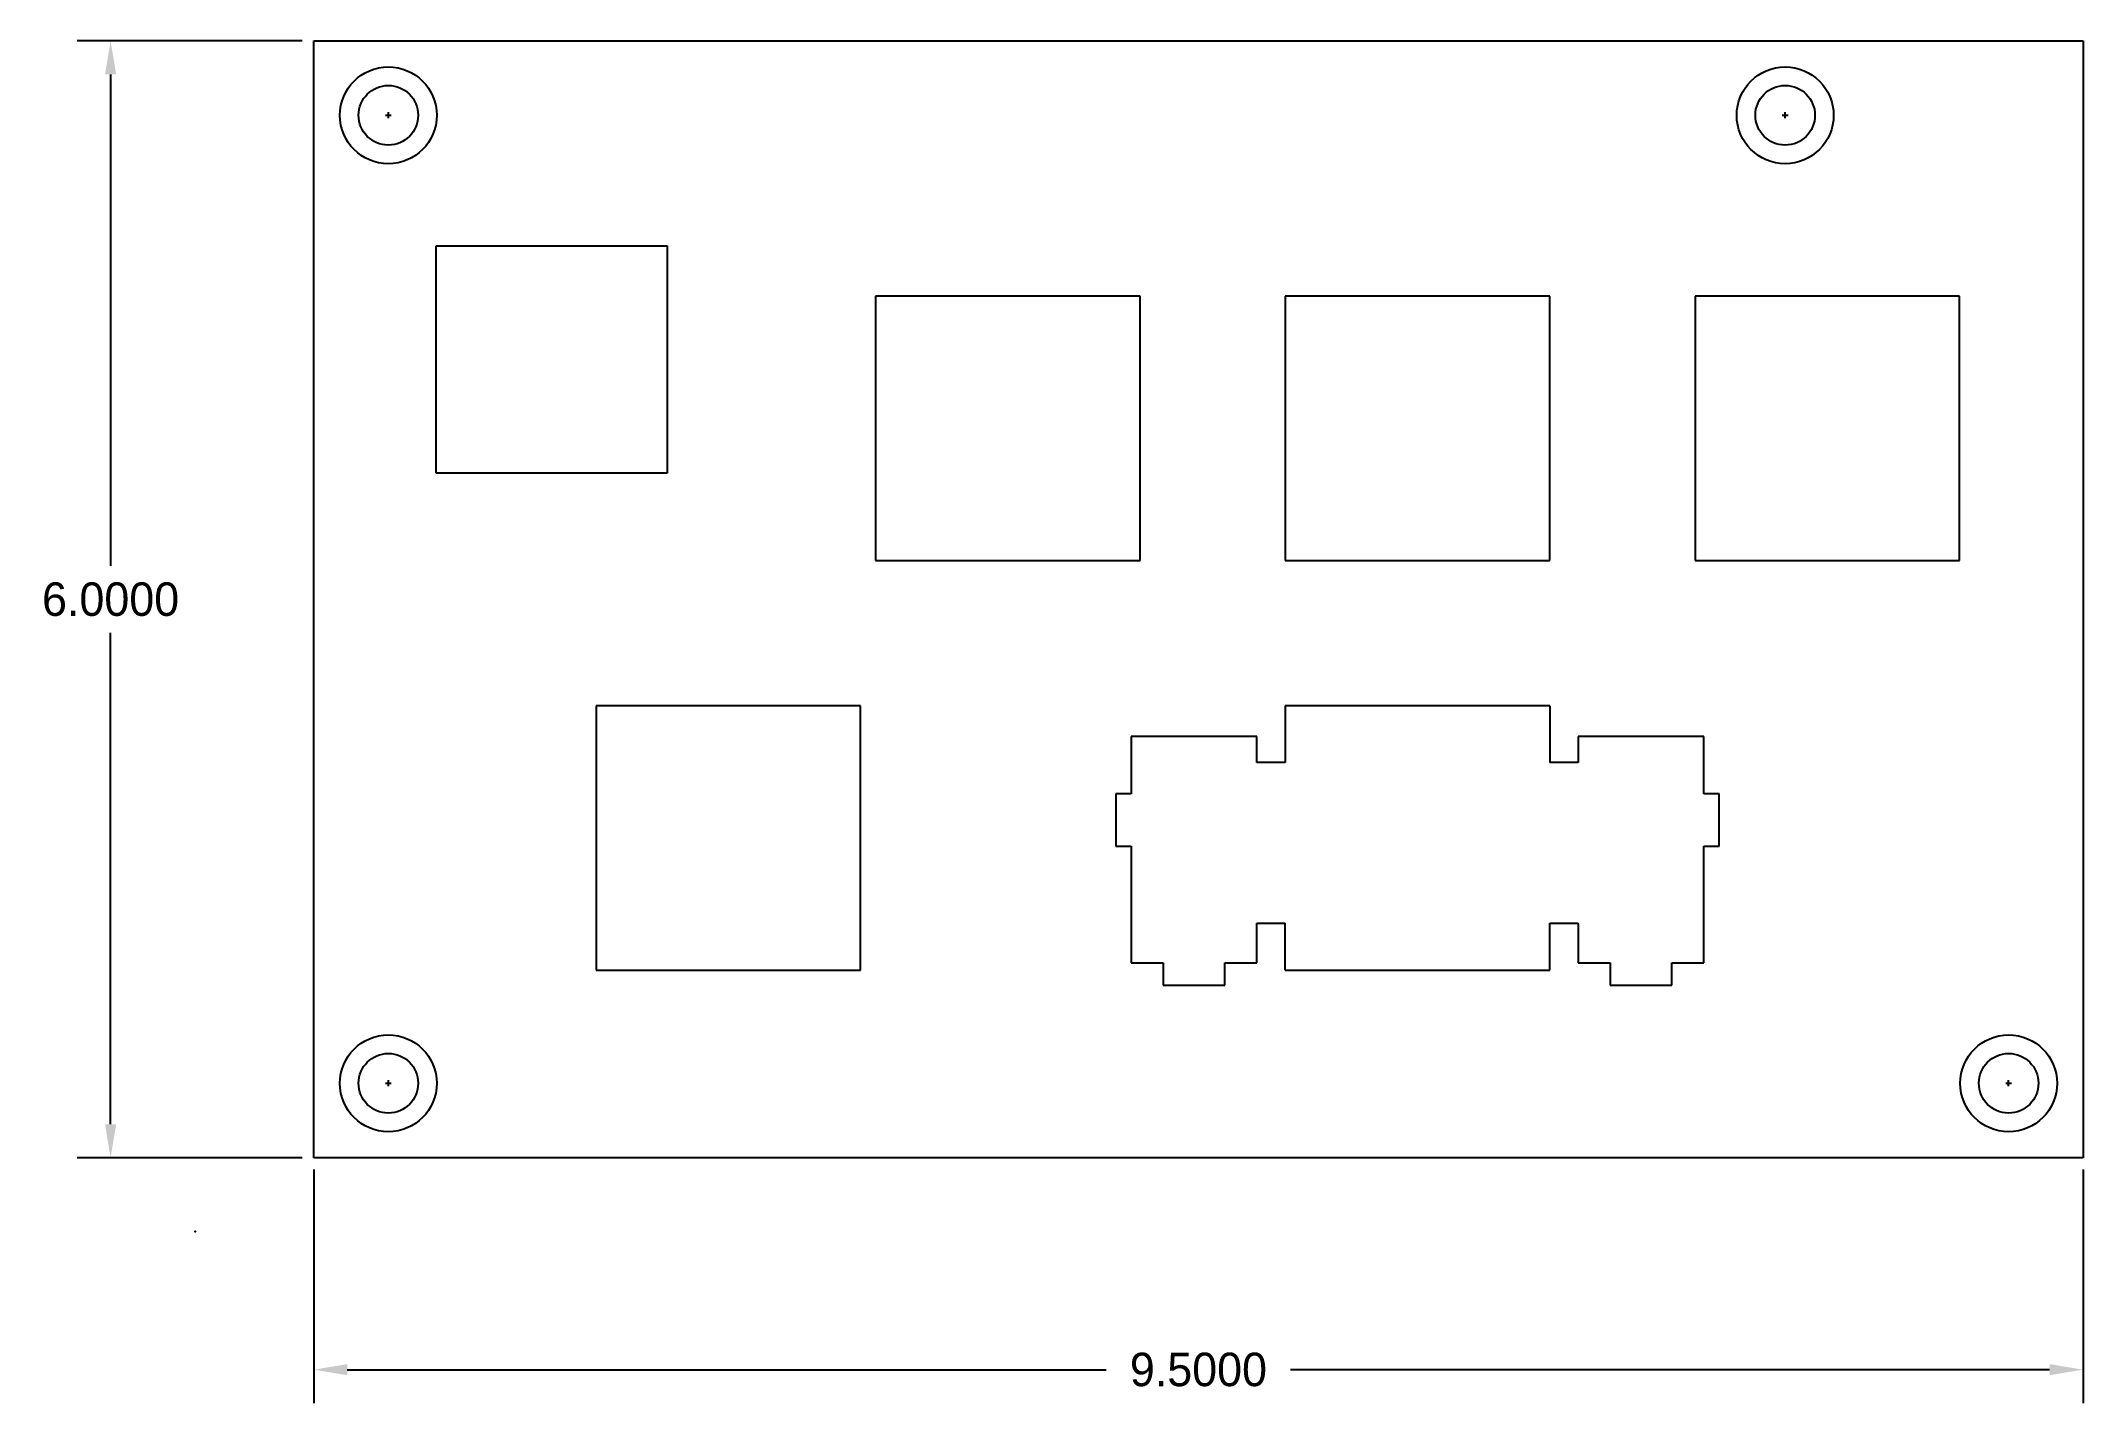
# Model space of a CAD drawing. Header units: centimetres. Extents: x -0.8 to 10.1, y -0.9 to 6.4.
import ezdxf

# ---------------------------------------------------------------- set-up
doc = ezdxf.new("R2010")
doc.units = ezdxf.units.CM
doc.header["$MEASUREMENT"] = 0
doc.layers.add('DMKB_01 v4_Sketch2', color=7, linetype='Continuous')
doc.dimstyles.get("Standard").update_dxf_attribs({"dimtxt": 0.18, "dimasz": 0.18, "dimexe": 0.18, "dimexo": 0.0625, "dimgap": 0.09, "dimtad": 0, "dimtih": 1, "dimtoh": 1, "dimdec": 4, "dimzin": 0, "dimdsep": 46, "dimtxsty": 'Standard', "dimcen": 0.09, "dimadec": 0, "dimazin": 0, "dimtfac": 1, "dimtdec": 4, "dimtofl": 0, "dimtmove": 0, "dimatfit": 3, "dimfxl": 1, "dimtolj": 1, "dimtzin": 0, "dimarcsym": 0})

# ---------------------------------------------------------------- blocks, each defined once
blk = doc.blocks.new('*D2')
at = {"color": 0, "lineweight": -2, "transparency": 16777216}
for p, q in [((0.637, 0.333), (0.637, -0.923)), ((10.137, 0.333), (10.137, -0.923)), ((0.817, -0.743), (4.892, -0.743)), ((9.957, -0.743), (5.882, -0.743))]:
    blk.add_line(p, q, dxfattribs=at)
at = {"color": 0, "transparency": 16777216}
for points in [[(0.817, -0.713), (0.817, -0.773), (0.637, -0.743)], [(9.957, -0.713), (9.957, -0.773), (10.137, -0.743)]]:
    blk.add_solid(points, dxfattribs=at)
at = {"layer": 'Defpoints', "color": 0, "transparency": 16777216}
for p in [(0.637, 0.395), (10.137, 0.395), (0.637, -0.743)]:
    blk.add_point(p, dxfattribs=at)
at = {"color": 0, "transparency": 16777216, "insert": (5.387, -0.743), "char_height": 0.18, "attachment_point": 5}
blk.add_mtext('\\A1;9.5000', dxfattribs=at)
blk = doc.blocks.new('*D3')
at = {"color": 0, "lineweight": -2, "transparency": 16777216}
for p, q in [((0.575, 6.395), (-0.634, 6.395)), ((-0.454, 6.215), (-0.454, 3.575)), ((-0.454, 0.575), (-0.454, 3.215)), ((0.575, 0.395), (-0.634, 0.395))]:
    blk.add_line(p, q, dxfattribs=at)
at = {"color": 0, "transparency": 16777216}
for points in [[(-0.484, 6.215), (-0.424, 6.215), (-0.454, 6.395)], [(-0.484, 0.575), (-0.424, 0.575), (-0.454, 0.395)]]:
    blk.add_solid(points, dxfattribs=at)
at = {"layer": 'Defpoints', "color": 0, "transparency": 16777216}
for p in [(-0.454, 6.395), (0.637, 6.395, -0.15), (0.637, 0.395, -0.15)]:
    blk.add_point(p, dxfattribs=at)
at = {"color": 0, "transparency": 16777216, "insert": (-0.454, 3.395), "char_height": 0.18, "attachment_point": 5}
blk.add_mtext('\\A1;6.0000', dxfattribs=at)

msp = doc.modelspace()

# ---------------------------------------------------------------- linework, layer by layer
at = {"layer": 'DMKB_01 v4_Sketch2'}
for p, q in [((0.63736, 6.39549), (10.13736, 6.39549)), ((0.63736, 0.39549), (0.63736, 6.39549)), ((10.13736, 6.39549), (10.13736, 0.39549)), ((1.02136, 5.99549), (1.05336, 5.99549)), ((1.03736, 5.97949), (1.03736, 6.01149)), ((8.52136, 5.99549), (8.55336, 5.99549)), ((8.53736, 5.97949), (8.53736, 6.01149)), ((1.29466, 5.29349), (2.53466, 5.29349)), ((1.29466, 4.07349), (1.29466, 5.29349)), ((2.53466, 5.29349), (2.53466, 4.07349)), ((3.65326, 5.02399), (3.65326, 3.60399)), ((5.07326, 5.02399), (3.65326, 5.02399)), ((5.07326, 3.60399), (5.07326, 5.02399)), ((5.85326, 5.02399), (5.85326, 3.60399)), ((7.27326, 5.02399), (5.85326, 5.02399)), ((7.27326, 3.60399), (7.27326, 5.02399)), ((8.05326, 5.02399), (8.05326, 3.60399)), ((9.47326, 5.02399), (8.05326, 5.02399)), ((9.47326, 3.60399), (9.47326, 5.02399)), ((2.53466, 4.07349), (1.29466, 4.07349)), ((3.65326, 3.60399), (5.07326, 3.60399)), ((5.85326, 3.60399), (7.27326, 3.60399)), ((8.05326, 3.60399), (9.47326, 3.60399)), ((2.15326, 2.82399), (2.15326, 1.40399)), ((3.57326, 2.82399), (2.15326, 2.82399)), ((3.57326, 1.40399), (3.57326, 2.82399)), ((5.85326, 2.82399), (5.85326, 2.51899)), ((7.27326, 2.82399), (5.85326, 2.82399)), ((7.27326, 2.82399), (7.27326, 2.51899)), ((5.7006, 2.65792), (5.02572, 2.65792)), ((5.02572, 2.65792), (5.02572, 2.34957)), ((5.7006, 2.51899), (5.7006, 2.65792)), ((8.10079, 2.65894), (7.42591, 2.65894)), ((7.42591, 2.65894), (7.42591, 2.51899)), ((8.10079, 2.34957), (8.10079, 2.65894)), ((5.85326, 2.51899), (5.7006, 2.51899)), ((7.42591, 2.51899), (7.27326, 2.51899)), ((5.02572, 2.34957), (4.94317, 2.34957)), ((4.94317, 2.34957), (4.94317, 2.06991)), ((8.18334, 2.34957), (8.10079, 2.34957)), ((8.18334, 2.06991), (8.18334, 2.34957)), ((4.94317, 2.06991), (5.02572, 2.06991)), ((5.02572, 2.06991), (5.02572, 1.44279)), ((8.10079, 1.44279), (8.10079, 2.06991)), ((8.10079, 2.06991), (8.18334, 2.06991)), ((5.7006, 1.44279), (5.7006, 1.65589)), ((5.7006, 1.65589), (5.85326, 1.65589)), ((5.85326, 1.40399), (5.85326, 1.65589)), ((7.27326, 1.65259), (7.27326, 1.65589)), ((7.27326, 1.65589), (7.42591, 1.65589)), ((7.27326, 1.40399), (7.27326, 1.65259)), ((7.42591, 1.65259), (7.42591, 1.65589)), ((7.42591, 1.65259), (7.42591, 1.44279)), ((5.02572, 1.44279), (5.19819, 1.44279)), ((5.19819, 1.44279), (5.19819, 1.32265)), ((5.52814, 1.32265), (5.52814, 1.44279)), ((5.52814, 1.44279), (5.7006, 1.44279)), ((7.42591, 1.44279), (7.59838, 1.44279)), ((7.59838, 1.44279), (7.59838, 1.32265)), ((7.92832, 1.44279), (8.10079, 1.44279)), ((7.92832, 1.32265), (7.92832, 1.44279)), ((2.15326, 1.40399), (3.57326, 1.40399)), ((5.19819, 1.32265), (5.52814, 1.32265)), ((5.85326, 1.40399), (7.27326, 1.40399)), ((7.59838, 1.32265), (7.92832, 1.32265)), ((1.02136, 0.79549), (1.05336, 0.79549)), ((1.03736, 0.77949), (1.03736, 0.81149)), ((9.72136, 0.79549), (9.75336, 0.79549)), ((9.73736, 0.77949), (9.73736, 0.81149)), ((10.13736, 0.39549), (0.63736, 0.39549))]:
    msp.add_line(p, q, dxfattribs=at)
for centre, radius in [((1.03736, 5.99549), 0.26), ((8.53736, 5.99549), 0.26), ((1.03736, 5.99549), 0.16), ((8.53736, 5.99549), 0.16), ((1.03736, 0.79549), 0.26), ((9.73736, 0.79549), 0.26), ((1.03736, 0.79549), 0.16), ((9.73736, 0.79549), 0.16)]:
    msp.add_circle(centre, radius, dxfattribs=at)
msp.add_point((0, 0), dxfattribs=at)

# ---------------------------------------------------------------- dimensions: what is measured, and where the dimension line sits
dim = msp.add_linear_dim(base=(-0.45367, 6.39549), p1=(0.63736, 0.39549, -0.15), p2=(0.63736, 6.39549, -0.15), angle=90, dimstyle='Standard')
dim.commit()
dim.dimension.update_dxf_attribs({"geometry": '*D3', "text_midpoint": (-0.45367, 3.39549)})
dim = msp.add_linear_dim(base=(0.63736, -0.74294), p1=(10.13736, 0.39549), p2=(0.63736, 0.39549), dimstyle='Standard')
dim.commit()
dim.dimension.update_dxf_attribs({"geometry": '*D2', "text_midpoint": (5.38736, -0.74294)})

doc.saveas('drawing.dxf')
